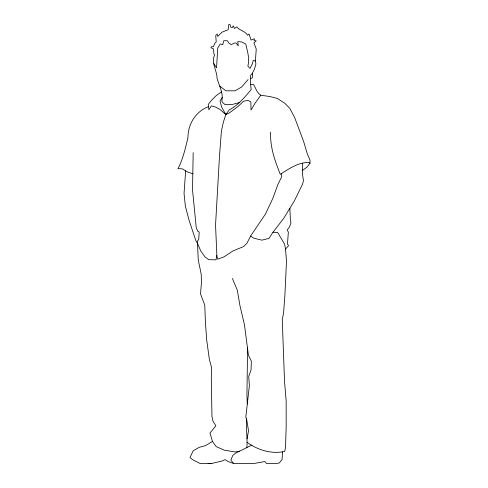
<?xml version="1.0" encoding="UTF-8"?>
<svg xmlns="http://www.w3.org/2000/svg" width="488" height="488" viewBox="0 0 488 488"><rect width="100%" height="100%" fill="white"/><g stroke="black" fill="none" stroke-linecap="round" stroke-linejoin="round"><path stroke-width="0.73" d="M239.602 451.235L235.07 451.925L224.389 450.223L216.154 446.569L212.457 441.463L209.993 433.027L215.867 425.798L212.927 421.101L211.951 416.404L211.298 376.657L211.621 367.623L209.34 359.308L206.723 340.16L205.417 322.452L204.765 305.104L200.525 293.904L201.501 281.979L201.178 274.03L198.238 259.939L197.42 241.224L198.726 239.449L199.214 231.995L197.908 231.464L196.28 227.914L192.522 189.948L193.175 152.683M232.41 278.483L237.308 290.195L239.919 305.457L244.488 324.971L248.41 355.136L251.344 361.169L251.021 370.038L248.734 376.431L249.386 385.654L245.793 417.24L246.531 418.637C245.897 428.318 247.532 437.937 246.898 447.612M239.754 102.474L231.757 104.603L225.066 104.603L222.778 102.651L221.802 101.053C223.638 93.196 219.081 85.699 217.069 78.342C216.977 70.376 211.048 63.074 214.543 54.918L213.872 53.857L213.537 48.885L211.017 47.824L211.182 46.757L213.366 46.757L214.879 43.206L216.227 41.968L215.72 35.581L217.233 33.983L217.739 36.466L221.942 32.208L228.164 29.725L228.835 24.4L230.013 24.577L230.855 27.236L232.367 27.596L233.209 25.821L234.551 28.481L236.741 26.883C239.706 30.622 245.104 30.964 247.666 35.221L249.014 33.983L251.033 40.016L254.559 38.772L254.059 40.547L256.243 40.9L253.888 42.852L256.243 49.062L255.401 60.951L255.907 63.971L254.394 69.29L251.704 74.438L250.692 75.146L250.368 81.886L251.18 89.517C244.75 97.24 238.052 105.31 229.146 109.922L225.822 114.534L223.376 122.165L221.418 131.04L219.46 156.587L215.544 225.114L216.849 254.889L216.031 259.854L208.687 259.677L204.765 256.664L200.684 250.808L197.75 243.884L195.792 240.517L189.094 220.289L185.342 206.095L184.037 193.315L185.666 170.855M247.593 347.682L246.94 394.53L247.251 404.064M302.658 163.193L302.334 166.878L302.658 175.393L303.475 180.719L302.493 184.269L294.331 200.946L283.723 218.337L272.621 232.709L269.028 238.388L261.849 240.157L253.851 238.205L250.588 236.076L265.441 214.079L272.786 198.464L277.849 184.623L281.765 176.638L281.436 173.649M282.497 451.821L282.088 459.495L279.337 462.966L275.757 463.551L266.674 463.551L264.874 461.556L253.65 463.551L233.746 463.551L228.134 461.556L225.084 459.623L222.144 460.965L211.456 463.551L200.318 463.6L193.376 460.117L189.96 457.671L193.114 450.833L198.945 447.447L205.643 445.568L212.457 441.463M247.099 438.81L248.526 430.733L246.531 418.637M250.588 236.076L246.885 243.353L243.402 246.666L232.953 250.924L224.029 256.841L217.721 259.207L216.751 255.462M222.241 97.447L220.003 101.053L221.802 107.439L225.822 114.534L228.982 113.118L237.961 106.555L243.512 101.229L247.916 100.339L250.856 101.937L251.021 110.099L254.937 103.358L260.812 95.197L270.175 96.618L277.196 98.387L284.705 103.181L289.762 108.324L294.661 117.553L303.64 141.508L307.226 153.574L310.002 160.137L310.002 163.151L307.068 167.055L302.469 170.428M248.087 79.556L241.651 86.998L235.064 90.805L225.877 90.805L219.759 86.144M247.019 442.238C257.816 450.125 271.194 454.243 284.541 451.504L285.517 447.96L286.169 426.463L286.169 400.916L284.541 381.75L282.253 319.292L283.558 313.259L284.864 295.874L286.499 261.098L285.517 249.032L288.567 245.72L287.475 244.061L288.347 232.233L287.261 229.866L289.439 227.03L290.958 223.01L290.305 218.514L289.872 208.26M221.473 91.823L216.251 95.55L211.353 100.522L208.248 104.42L208.901 109.745L211.353 105.841L215.598 107.086L219.838 109.391L225.822 114.534M208.522 106.652C195.719 111.423 187.935 124.135 187.953 137.604C185.44 148.187 183.012 158.911 177.998 168.653L182.237 168.83L187.953 172.203L193.016 173.801M251.881 445.074L235.466 453.224L232.684 455.597L230.903 460.196L233.746 463.551M250.429 78.714L252.04 77.982L252.711 76.921L252.253 73.383M250.649 84.552L253.62 84.552C255.877 88.096 256.804 92.988 260.812 95.197M208.089 463.551L211.456 463.551M272.987 232.233L277.684 232.471L284.65 244.299L285.517 249.032M255.401 60.951L253.217 60.42L252.375 63.788L250.021 68.405L247.837 66.1C250.015 58.999 247.306 51.191 245.818 44.097L241.786 41.968L237.748 41.608L238.254 45.872L236.064 43.029L234.216 43.029L231.361 44.628L229.171 43.383L227.323 40.724L223.791 40.724L222.784 44.628L220.259 43.92L217.739 48.001L216.562 67.869L213.537 63.257M310.002 163.151L308.538 162.443C297.942 162.498 288.859 168.824 280.295 174.332C274.976 160.991 269.846 146.766 270.663 132.102"/></g></svg>
